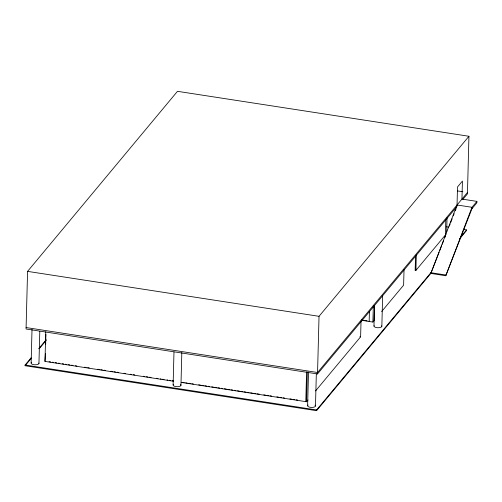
<?xml version="1.0" encoding="UTF-8"?>
<svg xmlns="http://www.w3.org/2000/svg" width="502" height="502" viewBox="0 0 502 502"><rect width="100%" height="100%" fill="white"/><g stroke="black" fill="none" stroke-linecap="round" stroke-linejoin="round"><path stroke-width="0.75" d="M430.873 273.383L316.561 410.68L25.1 365.732L25.119 365.017L31.137 357.788M462.919 199.313L467.437 193.891L468.943 136.268L177.482 91.32L27.572 271.375L26.06 328.998L317.521 373.946L456.5 207.025M31.137 362.94L32.015 329.274M38.949 363.486L39.79 331.389M173.454 381.225L44.979 361.415L45.757 331.665M45.425 353.496L44.979 361.415M45.669 344.284L45.927 334.313M173.115 384.89L173.981 352.002M180.952 385.335L181.818 352.448M305.8 401.638L306.578 371.882M181.197 382.424L306.546 401.751L307.331 372.001M307.626 405.767L308.504 372.101M315.488 405.942L316.329 373.839M316.561 410.68L316.58 409.958L431.394 272.059M317.521 373.946L319.034 316.316L468.943 136.268M315.557 390.926L360.618 336.817L361.026 321.154M369.434 311.303L369.165 321.481L369.409 321.186M361.421 320.282L372.904 322.058L373.331 305.611M373.977 326.074L374.511 305.718M374.523 305.705L374.134 320.577L372.904 322.058M381.846 326.244L382.643 295.709M404.035 269.499L403.621 285.161L381.627 311.573M446.222 233.995L415.913 270.402L415.16 270.283L415.556 255.411M415.913 270.402L416.321 254.74M476.9 201.384L471.987 207.288L457.04 204.985L430.835 273.427L445.782 275.73L471.949 208.725L476.862 202.827L476.9 201.384L461.953 199.081L462.424 181.071L457.51 186.976L457.002 206.422M445.399 234.98L445.814 219.324M446.673 231.937L447.037 217.849M445.782 275.73L471.987 207.288L471.949 208.725M463.39 229.427L466.49 229.91L466.471 230.625L459.455 239.059M431.689 271.243L439.087 252.305M439.652 250.849L441.647 245.754M442.212 244.292L443.636 240.653M444.772 237.741L445.625 235.557M449.321 226.088L450.175 223.905M450.746 222.449L452.164 218.803M453.306 215.891L454.159 213.708M455.295 210.796L456.149 208.606M38.654 348.758L46.178 339.722M25.1 365.732L31.118 358.51M39.639 348.269L46.159 340.444M467.475 192.448L317.559 372.503L26.098 327.555M415.16 270.283L416.164 269.085M306.546 401.751L308.052 399.95M460.478 237.132L466.49 229.91M457.397 190.898L462.819 191.733M446.334 226.797L448.662 227.155M430.854 272.705L445.801 275.008M361.666 319.987L363.216 320.226M364.766 320.471L367.087 320.828M27.572 271.375L319.034 316.316M359.865 336.698L360.618 336.817M49.089 361.716L50.633 361.955M52.177 362.193L53.72 362.431M55.27 362.67L56.814 362.908M58.357 363.147L59.901 363.385M62.217 363.743L63.767 363.981M65.31 364.22L66.854 364.458M68.397 364.697L69.941 364.935M71.491 365.167L73.035 365.406M75.35 365.763L76.894 366.002M84.618 367.194L86.162 367.433M87.712 367.671L89.256 367.91M97.752 369.221L99.296 369.459M100.839 369.698L102.383 369.936M103.933 370.175L105.476 370.413M110.879 371.248L112.429 371.486M113.973 371.725L115.516 371.957M117.06 372.195L118.604 372.434M124.013 373.268L125.556 373.507M130.194 374.222L131.737 374.461M133.281 374.699L134.825 374.938M143.321 376.249L144.871 376.487M146.415 376.726L147.958 376.964M149.502 377.203L151.046 377.441M156.455 378.276L157.998 378.508M160.314 378.866L161.067 378.985M162.56 379.217L164.054 379.443M167.04 379.907L167.787 380.02M169.287 380.252L170.78 380.485M172.274 380.711L173.767 380.943M182.734 382.323L184.234 382.555M185.727 382.788L187.221 383.02M188.752 383.252L190.34 383.497M191.82 383.729L193.433 383.974M198.723 384.789L200.392 385.047M201.791 385.266L203.329 385.498M204.86 385.737L206.573 386M208.123 386.239L209.667 386.477M211.762 386.804L213.3 387.036M214.831 387.274L216.368 387.513M217.881 387.745L219.719 388.027M221.263 388.266L222.806 388.504M224.356 388.743L226.32 389.044M227.852 389.282L229.389 389.521M230.92 389.753L232.859 390.054M234.409 390.292L235.953 390.531M237.496 390.769L239.36 391.058M240.891 391.296L242.428 391.529M243.959 391.767L246.005 392.081M247.549 392.319L249.092 392.558M250.642 392.796L252.374 393.066M253.736 393.273L255.443 393.537M256.98 393.775L259.145 394.108M263.782 394.823L265.414 395.074M266.876 395.3L268.482 395.551M269.969 395.777L271.551 396.022M276.903 396.844L278.434 397.082M279.972 397.32L281.503 397.559M283.04 397.791L284.571 398.03M289.943 398.858L291.474 399.096M293.011 399.328L294.542 399.567M296.073 399.805L297.611 400.038M25.119 365.017L316.58 409.958M314.961 405.139A3.934 1.581 1.5 0 1 311.56 407.436A3.934 1.581 1.5 0 1 308.153 404.988M180.601 384.519A3.934 1.581 1.5 0 1 177.206 386.697A3.934 1.581 1.5 0 1 173.341 384.488M38.936 363.071A3.934 1.581 1.5 0 1 34.575 364.778A3.934 1.581 1.5 0 1 31.388 362.544M381.715 325.829A3.934 1.581 1.5 0 1 377.912 327.737A3.934 1.581 1.5 0 1 374.115 325.666"/></g></svg>
